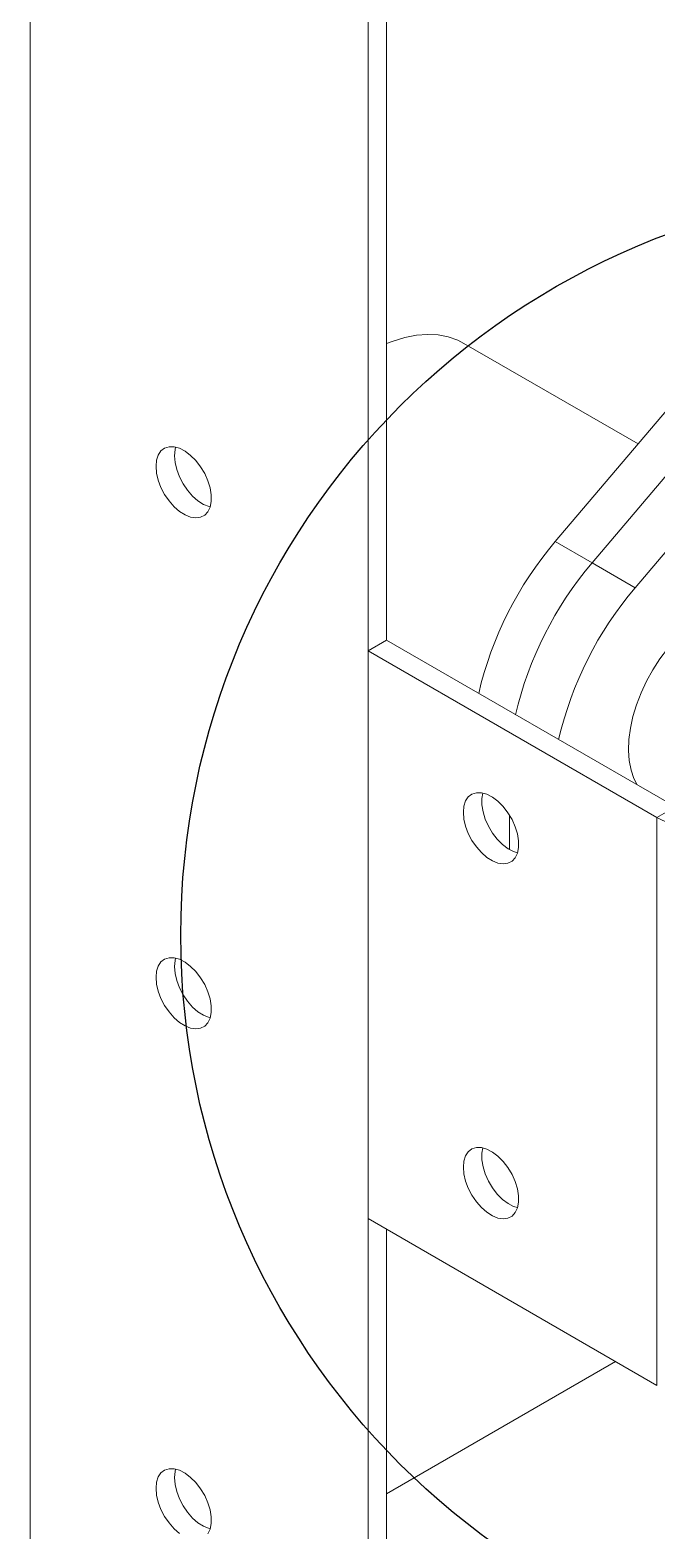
# Model space of a CAD drawing. Header units: millimetres. Extents: x -3124 to 13554, y -5049 to 691.
# Drawn here: x -1546 to -1401.7, y -4109.8 to -3764.4 of the extents above; entities that cross this region are included whole.
import ezdxf

# ---------------------------------------------------------------- set-up
doc = ezdxf.new("R2010")
doc.units = ezdxf.units.MM

msp = doc.modelspace()

# ---------------------------------------------------------------- linework, layer by layer
at = {"linetype": 'Continuous', "lineweight": 20}
for p, q in [((-1545.98262, -4156.73437), (-1545.98262, -2833.93828)), ((-1468.20086, -4201.63682), (-1468.20086, -2878.84073)), ((-1463.95824, -3904.82465), (-1463.95824, -3608.41954)), ((-1406.09209, -3859.67735), (-1446.20265, -3836.52201)), ((-1388.95834, -3839.4716), (-1425.14786, -3882.14969)), ((-1380.47309, -3844.37004), (-1416.6626, -3887.04812)), ((-1370.57355, -3850.08492), (-1406.76307, -3892.763)), ((-1416.6626, -3887.04812), (-1425.14786, -3882.14969)), ((-1406.76307, -3892.763), (-1416.6626, -3887.04812)), ((-1468.20086, -3907.27387), (-1463.95824, -3904.82465)), ((-1397.49021, -3943.19582), (-1463.95824, -3904.82465)), ((-1401.73284, -3945.64504), (-1468.20086, -3907.27387)), ((-1468.20086, -3907.27387), (-1468.20086, -4037.92039)), ((-1397.49021, -3943.19582), (-1401.73284, -3945.64504)), ((-1435.67399, -3945.06995), (-1435.67399, -3952.99789)), ((-1401.73284, -4076.29156), (-1401.73284, -3945.64504)), ((-1468.20086, -4037.92039), (-1401.73284, -4076.29156)), ((-1463.95824, -4199.18761), (-1463.95824, -4040.36962)), ((-1463.95824, -4101.21863), (-1411.25573, -4070.79413))]:
    msp.add_line(p, q, dxfattribs=at)
at = {"linetype": 'Continuous', "lineweight": 20, "flags": 128}
for points in [[(-1446.20265, -3836.52201), (-1447.57738, -3835.82191), (-1449.74857, -3835.04883), (-1452.06836, -3834.59441), (-1454.51802, -3834.46234), (-1457.07783, -3834.65365), (-1459.72722, -3835.16682), (-1462.44481, -3835.99767), (-1463.95824, -3836.58678)], [(-1516.99123, -3864.81834), (-1516.861, -3863.4142), (-1516.47552, -3862.21797), (-1515.85057, -3861.27863), (-1515.01185, -3860.63461), (-1513.99358, -3860.31227), (-1512.83749, -3860.32481), (-1511.59096, -3860.67171), (-1510.30497, -3861.3388), (-1509.03214, -3862.29874), (-1507.82463, -3863.51225), (-1506.73185, -3864.92965), (-1505.79855, -3866.49288), (-1505.063, -3868.13794), (-1504.55522, -3869.79753), (-1504.29601, -3871.40365), (-1504.29601, -3872.89061), (-1504.55522, -3874.19746), (-1505.063, -3875.27077), (-1505.79855, -3876.06659), (-1506.73185, -3876.55225), (-1507.82463, -3876.70795), (-1509.03214, -3876.52731), (-1510.30497, -3876.01766), (-1511.59096, -3875.19998), (-1512.83749, -3874.10766), (-1513.99358, -3872.78542), (-1515.01185, -3871.28741), (-1515.85057, -3869.67497), (-1516.47552, -3868.01413), (-1516.861, -3866.37283), (-1516.99123, -3864.81834)], [(-1512.74861, -3862.36912), (-1512.61837, -3860.96499), (-1512.4744, -3860.39335)], [(-1504.53756, -3874.14177), (-1504.78951, -3874.07809), (-1506.06235, -3873.56844), (-1507.34833, -3872.75077), (-1508.59487, -3871.65845), (-1509.75095, -3870.3362), (-1510.76922, -3868.8382), (-1511.60794, -3867.22575), (-1512.2329, -3865.56491), (-1512.61837, -3863.92361), (-1512.74861, -3862.36912)], [(-1406.30986, -3938.10435), (-1407.04162, -3936.65237), (-1407.69574, -3934.70689), (-1408.10734, -3932.5484), (-1408.27066, -3930.20715), (-1408.18337, -3927.71603), (-1407.84671, -3925.11002), (-1407.26537, -3922.42566), (-1406.4476, -3919.70067), (-1405.4048, -3916.9733), (-1404.15165, -3914.28184), (-1402.70567, -3911.66404), (-1401.08728, -3909.15668), (-1399.31909, -3906.79494), (-1397.42598, -3904.61197), (-1395.4345, -3902.63845), (-1393.37264, -3900.90204), (-1391.2693, -3899.42716), (-1389.15403, -3898.23447), (-1387.05651, -3897.34072), (-1385.00619, -3896.75849), (-1383.03186, -3896.4959), (-1381.16124, -3896.55669)], [(-1446.28054, -3944.42445), (-1446.15031, -3943.02032), (-1445.76483, -3941.82408), (-1445.13988, -3940.88475), (-1444.30116, -3940.24072), (-1443.28289, -3939.91838), (-1442.12689, -3939.93088), (-1440.88027, -3940.27782), (-1439.59428, -3940.94487), (-1438.32145, -3941.90485), (-1437.11394, -3943.11837), (-1436.02116, -3944.53572), (-1435.08794, -3946.09895), (-1434.35231, -3947.74401), (-1433.84452, -3949.4036), (-1433.58532, -3951.00977), (-1433.58532, -3952.49672), (-1433.84452, -3953.80357), (-1434.35231, -3954.87688), (-1435.08794, -3955.67265), (-1436.02116, -3956.15836), (-1437.11394, -3956.31404), (-1438.32145, -3956.13339), (-1439.59428, -3955.62377), (-1440.88027, -3954.80607), (-1442.12689, -3953.7137), (-1443.28289, -3952.39151), (-1444.30116, -3950.89353), (-1445.13988, -3949.28108), (-1445.76483, -3947.62019), (-1446.15031, -3945.97894), (-1446.28054, -3944.42445)], [(-1441.76371, -3939.99941), (-1442.00529, -3941.25059), (-1442.00529, -3942.73754), (-1441.74609, -3944.34366), (-1441.2383, -3946.00325), (-1440.50267, -3947.64836), (-1439.56937, -3949.21159), (-1438.47667, -3950.62892), (-1437.26917, -3951.84243), (-1435.99633, -3952.80239), (-1434.71026, -3953.46951), (-1433.82686, -3953.74789)], [(-1516.99123, -3982.4002), (-1516.861, -3980.99607), (-1516.47552, -3979.79983), (-1515.85057, -3978.86052), (-1515.01185, -3978.21647), (-1513.99358, -3977.89414), (-1512.83749, -3977.90668), (-1511.59096, -3978.25358), (-1510.30497, -3978.92067), (-1509.03214, -3979.88061), (-1507.82463, -3981.09412), (-1506.73185, -3982.51152), (-1505.79855, -3984.07475), (-1505.063, -3985.71981), (-1504.55522, -3987.37937), (-1504.29601, -3988.98552), (-1504.29601, -3990.47247), (-1504.55522, -3991.77935), (-1505.063, -3992.85264), (-1505.79855, -3993.64845), (-1506.73185, -3994.13412), (-1507.82463, -3994.28982), (-1509.03214, -3994.10915), (-1510.30497, -3993.59953), (-1511.59096, -3992.78183), (-1512.83749, -3991.68953), (-1513.99358, -3990.36728), (-1515.01185, -3988.86928), (-1515.85057, -3987.25686), (-1516.47552, -3985.59597), (-1516.861, -3983.9547), (-1516.99123, -3982.4002)], [(-1512.74861, -3979.95099), (-1512.61837, -3978.54685), (-1512.4744, -3977.97519)], [(-1504.53756, -3991.72364), (-1504.78951, -3991.65993), (-1506.06235, -3991.15031), (-1507.34833, -3990.33261), (-1508.59487, -3989.24031), (-1509.75095, -3987.91807), (-1510.76922, -3986.42006), (-1511.60794, -3984.80764), (-1512.2329, -3983.14676), (-1512.61837, -3981.50548), (-1512.74861, -3979.95099)], [(-1446.28054, -4026.0785), (-1446.15031, -4024.67437), (-1445.76483, -4023.47815), (-1445.13988, -4022.53882), (-1444.30116, -4021.89477), (-1443.28289, -4021.57243), (-1442.12689, -4021.58495), (-1440.88027, -4021.9319), (-1439.59428, -4022.59896), (-1438.32145, -4023.55893), (-1437.11394, -4024.77244), (-1436.02116, -4026.18981), (-1435.08794, -4027.75302), (-1434.35231, -4029.39811), (-1433.84452, -4031.05769), (-1433.58532, -4032.66384), (-1433.58532, -4034.15077), (-1433.84452, -4035.45765), (-1434.35231, -4036.53096), (-1435.08794, -4037.3267), (-1436.02116, -4037.81244), (-1437.11394, -4037.96811), (-1438.32145, -4037.78747), (-1439.59428, -4037.27784), (-1440.88027, -4036.46015), (-1442.12689, -4035.36778), (-1443.28289, -4034.04558), (-1444.30116, -4032.5476), (-1445.13988, -4030.93518), (-1445.76483, -4029.27429), (-1446.15031, -4027.63302), (-1446.28054, -4026.0785)], [(-1441.76371, -4021.65351), (-1442.00529, -4022.90466), (-1442.00529, -4024.39159), (-1441.74609, -4025.99774), (-1441.2383, -4027.65732), (-1440.50267, -4029.30241), (-1439.56937, -4030.86566), (-1438.47667, -4032.28299), (-1437.26917, -4033.4965), (-1435.99633, -4034.45646), (-1434.71026, -4035.12358), (-1433.82695, -4035.40191)], [(-1516.99123, -4099.98207), (-1516.861, -4098.57794), (-1516.47552, -4097.38173), (-1515.85057, -4096.44239), (-1515.01185, -4095.79834), (-1513.99358, -4095.476), (-1512.83749, -4095.48855), (-1511.59096, -4095.83547), (-1510.30497, -4096.50254), (-1509.03214, -4097.4625), (-1507.82463, -4098.67599), (-1506.73185, -4100.09339), (-1505.79855, -4101.65662), (-1505.063, -4103.30168), (-1504.55522, -4104.96127), (-1504.29601, -4106.56739), (-1504.29601, -4108.05434), (-1504.55522, -4109.36122), (-1505.063, -4110.4345)], [(-1512.74861, -4097.53285), (-1512.61837, -4096.12872), (-1512.4744, -4095.55708)], [(-1504.53756, -4109.30553), (-1504.78951, -4109.24182), (-1506.06235, -4108.73218), (-1507.34833, -4107.9145), (-1508.59487, -4106.82218), (-1509.75095, -4105.49994), (-1510.76922, -4104.00193), (-1511.60794, -4102.38951), (-1512.2329, -4100.72865), (-1512.61837, -4099.08735), (-1512.74861, -4097.53285)], [(-1511.59096, -4110.36372), (-1512.83749, -4109.2714), (-1513.99358, -4107.94915), (-1515.01185, -4106.45115), (-1515.85057, -4104.83873), (-1516.47552, -4103.17786), (-1516.861, -4101.53657), (-1516.99123, -4099.98207)]]:
    msp.add_lwpolyline(points, dxfattribs=at)
msp.add_circle((-1339.1604, -3972.69845), 172.1284)
at = {"linetype": 'Continuous', "lineweight": 20}
for centre, radius, start, end in [((-1362.0831, -3935.8186), 82.81012, 139.6017925, 166.9157502), ((-1353.59785, -3940.71704), 82.81012, 139.6017925, 166.9157502), ((-1343.69831, -3946.43192), 82.81012, 139.6017925, 166.9157502), ((-1390.41911, -3924.01213), 24.41277, 242.3910136, 297.6089864)]:
    msp.add_arc(centre, radius, start, end, dxfattribs=at)

doc.saveas('drawing.dxf')
